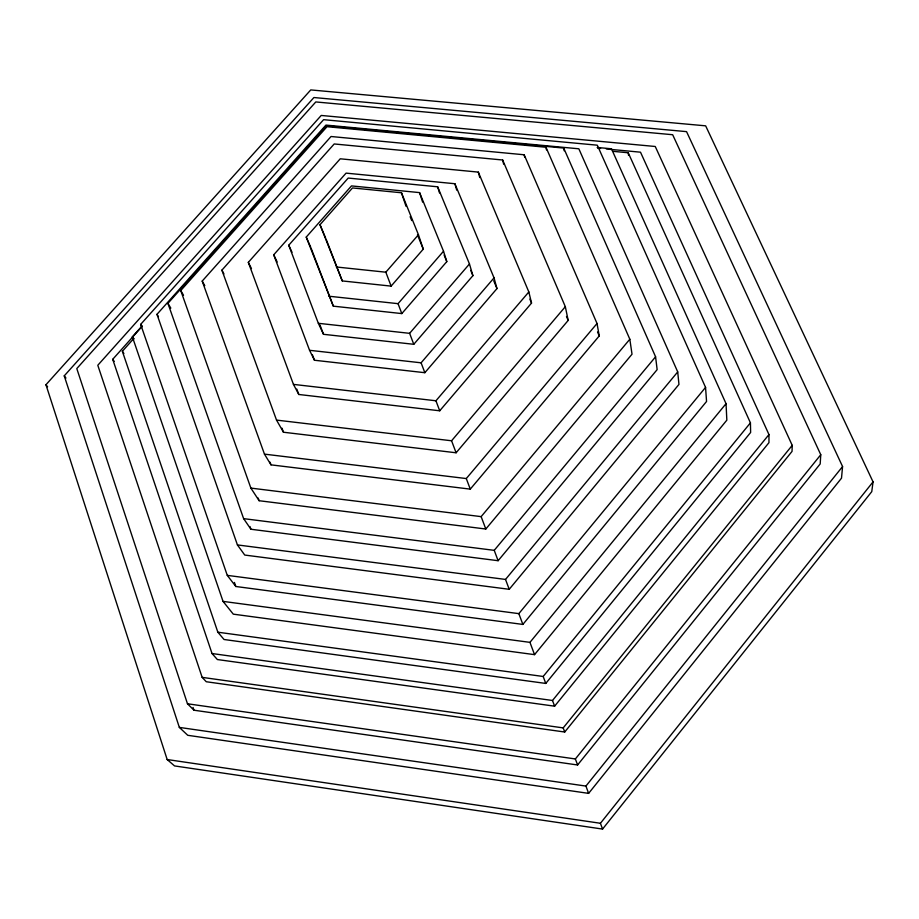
<?xml version="1.0" encoding="UTF-8"?>
<svg xmlns="http://www.w3.org/2000/svg" width="919" height="919" viewBox="0 0 919 919"><rect width="100%" height="100%" fill="white"/><g stroke="black" fill="none" stroke-linecap="round" stroke-linejoin="round"><path stroke-width="1.38" d="M606.299 148.981L640.497 152.186L768.962 434.572L768.962 442.659L554.616 706.183L217.366 659.543L212.036 653.535L112.715 359.318L142.25 326.256M792.224 445.347L792.04 451.401L564.726 732.018L206.258 681.737L202.157 677.36L97.793 365.268L321.225 115.449L655.247 146.489L792.224 445.347L563.198 727.894L202.157 677.36M820.77 454.721L820.185 463.946L577.591 764.976L193.966 710.215L187.476 703.77L76.794 368.576L315.803 101.94L672.662 134.725L820.77 454.721L575.374 758.956L577.591 764.976M842.574 466.553L841.505 478.167L588.619 793.373L187.763 735.303L179.343 727.4L64.238 375.86L313.919 97.529L686.55 131.635L842.574 466.553L585.931 786.078L588.619 793.373M873.05 481.878L871.763 491.642L602.554 829.076L174.53 765.918L167.166 759.531L45.95 384.739L310.748 89.924L705.654 125.834L873.05 481.878L600.429 823.275L602.554 829.076M133.829 338.433L122.365 351.288L217.849 632.203L224.041 639.498L545.771 683.437L750.628 432.47L750.432 422.843L628.228 152.761L612.571 151.29M212.036 653.535L552.503 700.485L768.962 434.572M217.849 632.203L543.175 676.476L750.432 422.843M141.917 326.119L132.359 336.802L223.041 601.382L529.953 642.358L726.044 403.671L611.468 148.786L597.178 147.454M223.041 601.382L233.3 614.156L534.548 654.65L726.837 420.155L726.044 403.671M522.865 624.426L706.55 401.477L705.562 387.393L597.293 145.191L323.603 119.677L140.664 324.384L227.28 575.363L235.827 586.494L522.865 624.426L518.844 613.639L705.562 387.393M237.424 544.921L505.519 579.429L677.717 371.908L578.844 148.798L325.935 125.099L156.977 314.332L237.424 544.921L244.741 555.053L509.218 589.297L678.957 384.418L677.717 371.908M498.121 560.705L657.142 369.633L655.58 356.79L563.703 148.062L326.417 125.823L167.913 303.362L243.627 518.638L250.933 529.252L498.121 560.705L494.227 550.343L655.58 356.79M250.876 488.092L481.142 516.627L629.825 339.226L545.966 147.247L326.992 126.707L180.744 290.553L250.876 488.092L259.112 500.717L485.806 529.022L632.019 354.206L629.825 339.226M470.275 489.126L599.245 335.917L597.028 323.499L524.163 154.771L331.047 136.506L202.203 281.088L264.465 454.135L271.002 464.853L470.275 489.126L466.289 478.558L597.028 323.499M456.1 452.78L568.183 320.409L565.323 306.682L502.659 159.998L334.206 143.961L221.904 270.152L276.527 420.098L283.454 432.229L456.1 452.78L451.574 440.775L565.323 306.682M439.719 410.793L531.538 303.086L528.839 291.955L478.328 172.106L340.248 158.803L248.314 262.363L293.448 384.383L298.801 394.481L439.719 410.793L435.939 400.776L528.839 291.955M309.565 350.3L421.097 362.81L494.043 277.871L454.894 183.731L346.072 173.128L273.724 254.816L309.565 350.3L314.47 360.248L424.842 372.7L496.972 288.589L494.043 277.871M413.78 344.303L472.906 275.666L469.471 263.971L437.662 186.798L348.209 178.056L288.75 245.224L318.342 323.304L323.511 334.309L413.78 344.303L409.621 333.333L469.471 263.971M328.876 296.217L398.053 303.661L443.521 251.22L419.592 192.611L351.472 185.914L306.234 237.091L333.321 306.165L401.81 313.586L446.806 261.616L443.521 251.22M391.115 286.119L423.268 249.141L418.455 234.759L401.465 192.772L352.505 187.947L319.996 224.73L342.27 280.927L391.115 286.119L385.831 272.196L418.455 234.759M597.752 148.189L600.601 148.453M336.331 266.992L385.831 272.196M318.342 323.304L409.621 333.333M293.448 384.383L435.939 400.776M276.527 420.098L451.574 440.775M264.465 454.135L466.289 478.558M243.627 518.638L494.227 550.343M227.28 575.363L518.844 613.639M187.476 703.77L575.374 758.956M179.343 727.4L585.931 786.078M167.166 759.531L600.429 823.275M45.95 384.739L47.604 386.796M64.238 375.86L65.961 378.065M112.715 359.318L114.209 361.408M122.365 351.288L123.893 353.493M132.359 336.802L133.887 339.054M140.664 324.384L142.123 326.601M156.977 314.332L158.447 316.653M167.913 303.362L170.831 308.118M180.744 290.553L183.524 295.229M202.203 281.088L204.788 285.66M221.904 270.152L223.937 273.931M248.314 262.363L251.484 268.589M273.724 254.816L277.182 261.995M288.75 245.224L292.012 252.265M306.234 237.091L310.852 247.521M597.545 331.966L599.245 335.917M566.495 316.446L568.183 320.409M319.996 224.73L325.556 237.826M529.872 299.123L531.538 303.086M493.698 280.697L496.972 288.589M470.735 270.381L472.906 275.666M444.107 255.011L446.806 261.616M410.138 216.689L411.712 220.583M417.49 234.862L423.268 249.141M326.107 239.135L342.27 280.927M311.357 248.854L333.321 306.165M398.053 303.661L401.81 313.586M319.973 324.97L323.511 334.309M421.097 362.81L424.842 372.7M481.142 516.627L485.806 529.022M312.46 354.918L314.47 360.248M529.953 642.358L534.548 654.65M505.519 579.429L509.218 589.297M563.198 727.894L564.726 732.018M552.503 700.485L554.616 706.183M543.175 676.476L545.771 683.437M296.803 389.105L298.801 394.481M281.984 428.185L283.454 432.229M270.025 462.165L271.002 464.853M258.159 498.029L259.112 500.717M249.979 526.553L250.933 529.252M234.425 582.439L235.827 586.494M401.465 192.772L406.014 206.258M193.07 707.492L193.966 710.215M419.592 192.611L422.637 202.123M437.662 186.798L439.535 192.99M454.894 183.731L456.72 190.13M478.328 172.106L479.752 177.528M502.659 159.998L503.658 164.179M524.163 154.771L524.715 157.333M545.966 147.247L546.495 149.923M563.703 148.062L564.197 150.808M628.228 152.761L628.562 155.437"/></g></svg>
